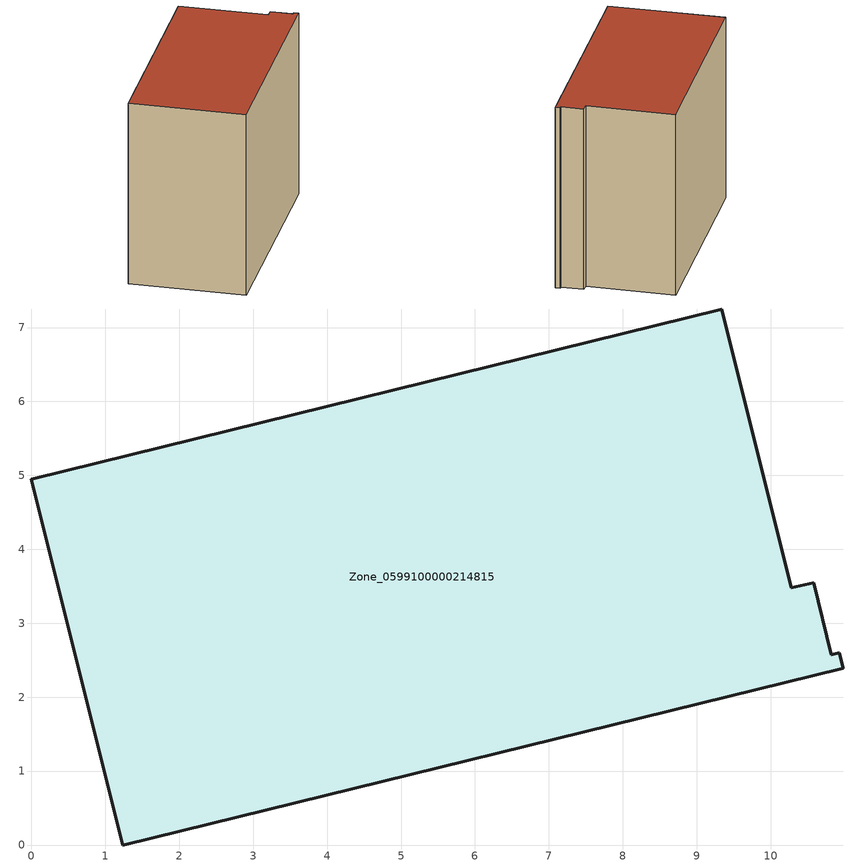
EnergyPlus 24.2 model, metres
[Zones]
Zone_0599100000214815
 floor ground (C_G): 10.28,3.48 10.58,3.55 10.82,2.57 10.93,2.6 10.98,2.39 1.23,0 0,4.95 9.34,7.25 z0
 wall outside (C_F): 1.23,0 10.98,2.39 10.93,2.6 10.82,2.57 10.58,3.55 10.28,3.48 9.34,7.25 0,4.95 1.23,0 z0:8.45
 roof outside (C_R): 9.34,7.25 0,4.95 1.23,0 10.98,2.39 10.93,2.6 10.82,2.57 10.58,3.55 10.28,3.48 z8.45
[BUILDING]
Pand.0599100000214815: North Axis=0; Terrain=City; Loads Convergence Tolerance Value=0.04; Temperature Convergence Tolerance Value=0.4; Solar Distribution=FullExterior; Maximum Number of Warmup Days=25; Minimum Number of Warmup Days=1
[Site:Location]
Rotterdam.The.Hague.AP_ZH_NLD Design_Conditions: Latitude=51.96; Longitude=4.45; Time Zone=1; Elevation=-4.5
[SITE:GROUNDTEMPERATURE:BUILDINGSURFACE]
18, 18, 18, 18, 18, 18, 18, 18, 18, 18, 18, 18
[MATERIAL] Thermal Absorptance=0.9; Solar Absorptance=0.7; Visible Absorptance=0.7
Name | Roughness | Thickness | Conductivity | Density | Specific Heat
G.TI.1975-1991 | MediumSmooth | 0.15 | 0.288461 | 540 | 1210
F.TI.1975-1991 | Rough | 0.3 | 0.230769 | 1920 | 840
R.TI.1975-1991 | MediumRough | 0.2 | 0.153846 | 1500 | 1000
[CONSTRUCTION]
C_G: G.TI.1975-1991
C_F: F.TI.1975-1991
C_R: R.TI.1975-1991
[ZONE]
Zone_0599100000214815: Type=1; Multiplier=1; Ceiling Height=Autocalculate; Volume=Autocalculate; Floor Area=autocalculate; Part of Total Floor Area=Yes
[ZONEINFILTRATION:DESIGNFLOWRATE]
Infil_Zone_0599100000214815: Zone or ZoneList or Space or SpaceList=Zone_0599100000214815; Schedule=AlwaysOn; Design Flow Rate Calculation Method=Flow/Area; Flow Rate per Floor Area=0.003; Constant Term Coefficient=1; Temperature Term Coefficient=0; Velocity Term Coefficient=0; Velocity Squared Term Coefficient=0
[HVACTEMPLATE:ZONE:IDEALLOADSAIRSYSTEM]
Zone_0599100000214815: Maximum Heating Supply Air Temperature=50; Minimum Cooling Supply Air Temperature=13; Maximum Heating Supply Air Humidity Ratio=0.0156; Minimum Cooling Supply Air Humidity Ratio=0.0077; Heating Limit=NoLimit; Cooling Limit=NoLimit; Dehumidification Control Type=ConstantSensibleHeatRatio; Cooling Sensible Heat Ratio=0.7; Dehumidification Setpoint=60; Humidification Control Type=None; Humidification Setpoint=30; Outdoor Air Method=None; Outdoor Air Flow Rate per Person=0.00944; Outdoor Air Flow Rate per Zone Floor Area=0; Outdoor Air Flow Rate per Zone=0; Demand Controlled Ventilation Type=None; Outdoor Air Economizer Type=NoEconomizer; Heat Recovery Type=None; Sensible Heat Recovery Effectiveness=0.7; Latent Heat Recovery Effectiveness=0.65
[ZONECONTROL:THERMOSTAT]
ThermostatControl_Zone_0599100000214815: Zone or ZoneList=Zone_0599100000214815; Control Type Schedule=DualSetpointControlType; Control 1=Thermostat_Zone_0599100000214815; Temperature Difference Between Cutout And Setpoint=0
[THERMOSTATSETPOINT:DUALSETPOINT]
Thermostat_Zone_0599100000214815: Heating Setpoint Temperature Schedule=HeatingSetpoint_Zone_0599100000214815; Cooling Setpoint Temperature Schedule=CoolingSetpoint_Zone_0599100000214815
[SCHEDULE:COMPACT]
HeatingSetpoint_Zone_0599100000214815: Through: 12/31, For: AllDays, Until: 24:00, 21
CoolingSetpoint_Zone_0599100000214815: Through: 12/31, For: AllDays, Until: 24:00, 24
DualSetpointControlType: Through: 12/31, For: AllDays, Until: 24:00, 4
AlwaysOn: Through: 12/31, For: AllDays, Until: 24:00, 1
